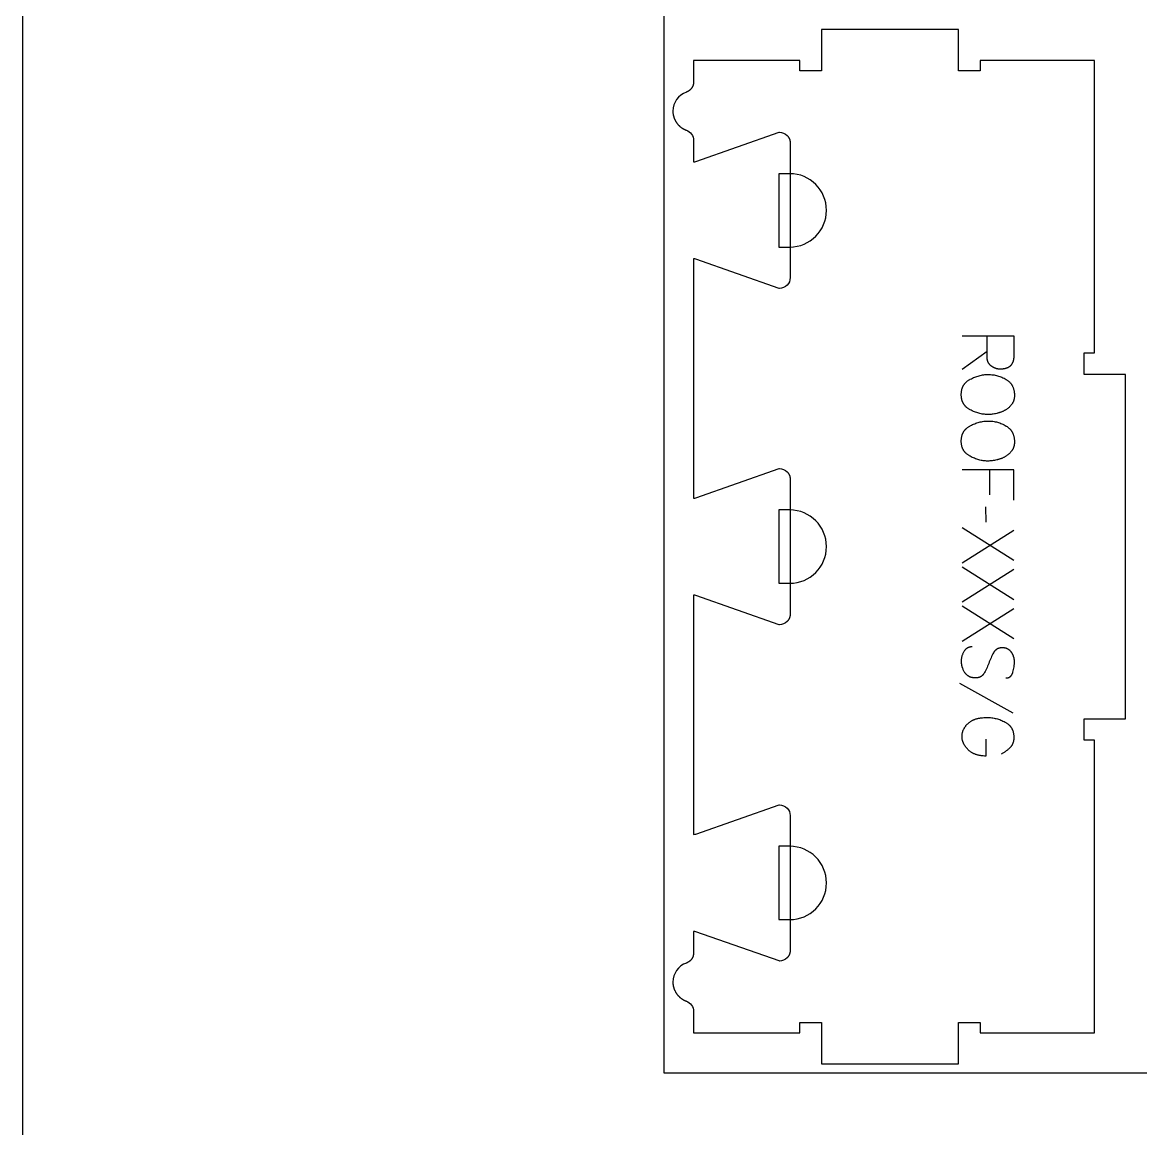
# Model space of a CAD drawing. Extents: x 0 to 4485, y 0 to 17041.
# Drawn here: x 0 to 648, y 11963 to 12604 of the extents above; entities that cross this region are included whole.
import ezdxf

# ---------------------------------------------------------------- set-up
doc = ezdxf.new("R2010")
doc.units = 0
for name, color, linetype in [('0_SHEET_SPRUCEPLY_2440X122', 1, 'CONTINUOUS'), ('1_ANYTOOL_1MMDEEP_LABELS_S', 2, 'CONTINUOUS'), ('4_ANYTOOL_CUTTHROUGH_OUTSI', 5, 'CONTINUOUS'), ('5_ANYTOOL_HALF_MILL_9MM_IN', 3, 'CONTINUOUS'), ('DONOTCUT', 7, 'CONTINUOUS')]:
    doc.layers.add(name, color=color, linetype=linetype)

msp = doc.modelspace()

# ---------------------------------------------------------------- linework, layer by layer
at = {"layer": '0_SHEET_SPRUCEPLY_2440X122'}
msp.add_lwpolyline([(371.7, 13215.62), (371.7, 11995.62), (2811.7, 11995.62), (2811.7, 13215.62)], close=True, dxfattribs=at)
at = {"layer": '1_ANYTOOL_1MMDEEP_LABELS_S', "color": 2}
for points in [[(544.55, 12422.67), (574.55, 12422.67), (574.55, 12411.31), (574.54, 12410.82), (574.52, 12410.35), (574.5, 12410.11), (574.48, 12409.89), (574.46, 12409.66), (574.43, 12409.44), (574.4, 12409.23), (574.36, 12409.01), (574.32, 12408.81), (574.27, 12408.6), (574.23, 12408.4), (574.17, 12408.21), (574.12, 12408.01), (574.06, 12407.82), (574, 12407.64), (573.93, 12407.46), (573.86, 12407.28), (573.78, 12407.11), (573.71, 12406.94), (573.62, 12406.77), (573.54, 12406.61), (573.45, 12406.45), (573.35, 12406.3), (573.26, 12406.15), (573.15, 12406), (573.05, 12405.86), (572.94, 12405.72), (572.83, 12405.59), (572.71, 12405.46), (572.59, 12405.33), (572.46, 12405.21), (572.34, 12405.09), (572.2, 12404.98), (572.07, 12404.87), (571.93, 12404.76), (571.79, 12404.66), (571.64, 12404.56), (571.49, 12404.46), (571.33, 12404.37), (571.17, 12404.28), (571.01, 12404.2), (570.84, 12404.12), (570.67, 12404.04), (570.5, 12403.97), (570.32, 12403.9), (570.14, 12403.84), (569.95, 12403.78), (569.76, 12403.72), (569.57, 12403.67), (569.37, 12403.62), (569.17, 12403.58), (568.97, 12403.53), (568.76, 12403.5), (568.55, 12403.46), (568.33, 12403.44), (568.11, 12403.41), (567.88, 12403.39), (567.66, 12403.37), (567.19, 12403.35), (566.71, 12403.34), (566.53, 12403.34), (566.36, 12403.35), (566.18, 12403.36), (566.01, 12403.37), (565.83, 12403.38), (565.66, 12403.4), (565.49, 12403.43), (565.32, 12403.45), (565.15, 12403.48), (564.99, 12403.51), (564.82, 12403.55), (564.65, 12403.59), (564.49, 12403.63), (564.32, 12403.68), (564.16, 12403.73), (564, 12403.78), (563.83, 12403.84), (563.67, 12403.9), (563.51, 12403.97), (563.36, 12404.03), (563.2, 12404.11), (563.04, 12404.18), (562.88, 12404.26), (562.73, 12404.34), (562.58, 12404.43), (562.42, 12404.51), (562.27, 12404.61), (562.12, 12404.7), (561.97, 12404.8), (561.82, 12404.9), (561.67, 12405.01), (561.52, 12405.12), (561.38, 12405.23), (561.24, 12405.35), (561.1, 12405.46), (560.97, 12405.58), (560.84, 12405.7), (560.72, 12405.83), (560.6, 12405.96), (560.48, 12406.08), (560.38, 12406.22), (560.27, 12406.35), (560.17, 12406.49), (560.07, 12406.62), (559.98, 12406.77), (559.89, 12406.91), (559.81, 12407.05), (559.73, 12407.2), (559.66, 12407.35), (559.59, 12407.51), (559.52, 12407.66), (559.46, 12407.82), (559.41, 12407.98), (559.35, 12408.14), (559.31, 12408.31), (559.26, 12408.47), (559.22, 12408.64), (559.19, 12408.81), (559.16, 12408.99), (559.14, 12409.17), (559.11, 12409.35), (559.1, 12409.53), (559.09, 12409.71), (559.01, 12411.63), (558.99, 12413.67), (558.99, 12422.63)], [(558.99, 12413.67), (544.51, 12403.21)], [(574.55, 12327.4), (574.55, 12345.05), (544.55, 12345.05)], [(560.58, 12330.57), (560.58, 12345.05)], [(558.44, 12314.75), (558.35, 12323.54)], [(574.55, 12292.43), (544.55, 12311.33)], [(544.55, 12291.18), (574.55, 12310.13)], [(574.55, 12269.71), (544.55, 12288.61)], [(544.55, 12268.47), (574.55, 12287.41)], [(574.55, 12247), (544.55, 12265.9)], [(544.55, 12245.75), (574.55, 12264.7)], [(569.96, 12224.37), (570.15, 12224.37), (570.25, 12224.38), (570.34, 12224.38), (570.43, 12224.39), (570.52, 12224.4), (570.6, 12224.41), (570.69, 12224.42), (570.78, 12224.43), (570.86, 12224.45), (570.95, 12224.47), (571.03, 12224.48), (571.11, 12224.5), (571.2, 12224.53), (571.28, 12224.55), (571.35, 12224.57), (571.43, 12224.6), (571.51, 12224.63), (571.59, 12224.66), (571.66, 12224.69), (571.74, 12224.72), (571.81, 12224.76), (571.88, 12224.79), (571.95, 12224.83), (572.02, 12224.87), (572.09, 12224.91), (572.16, 12224.95), (572.22, 12225), (572.29, 12225.04), (572.36, 12225.09), (572.42, 12225.14), (572.48, 12225.19), (572.54, 12225.24), (572.6, 12225.29), (572.66, 12225.35), (572.72, 12225.41), (572.78, 12225.46), (572.84, 12225.52), (572.89, 12225.59), (572.95, 12225.65), (573, 12225.71), (573.05, 12225.78), (573.11, 12225.85), (573.16, 12225.92), (573.21, 12225.99), (573.25, 12226.06), (573.3, 12226.14), (573.35, 12226.21), (573.39, 12226.29), (573.44, 12226.37), (573.48, 12226.45), (573.52, 12226.53), (573.6, 12226.7), (573.68, 12226.88), (573.75, 12227.06), (573.82, 12227.25), (573.89, 12227.45), (573.95, 12227.65), (574.17, 12228.46), (574.36, 12229.26), (574.52, 12230.04), (574.66, 12230.81), (574.71, 12231.19), (574.76, 12231.57), (574.8, 12231.94), (574.83, 12232.31), (574.86, 12232.68), (574.88, 12233.04), (574.89, 12233.4), (574.89, 12233.75), (574.89, 12233.95), (574.89, 12234.14), (574.88, 12234.34), (574.86, 12234.53), (574.85, 12234.72), (574.83, 12234.9), (574.81, 12235.09), (574.78, 12235.28), (574.75, 12235.46), (574.72, 12235.65), (574.68, 12235.83), (574.64, 12236.01), (574.59, 12236.19), (574.54, 12236.37), (574.49, 12236.55), (574.44, 12236.72), (574.38, 12236.9), (574.32, 12237.07), (574.25, 12237.24), (574.18, 12237.41), (574.11, 12237.58), (574.03, 12237.75), (573.95, 12237.92), (573.87, 12238.09), (573.78, 12238.25), (573.69, 12238.41), (573.6, 12238.58), (573.5, 12238.74), (573.4, 12238.9), (573.29, 12239.06), (573.18, 12239.21), (573.07, 12239.37), (572.96, 12239.52), (572.84, 12239.67), (572.72, 12239.81), (572.59, 12239.95), (572.46, 12240.08), (572.33, 12240.21), (572.2, 12240.34), (572.06, 12240.46), (571.92, 12240.57), (571.78, 12240.68), (571.63, 12240.78), (571.49, 12240.88), (571.33, 12240.98), (571.18, 12241.07), (571.02, 12241.15), (570.86, 12241.23), (570.69, 12241.31), (570.53, 12241.38), (570.36, 12241.44), (570.18, 12241.5), (570.01, 12241.56), (569.83, 12241.61), (569.65, 12241.66), (569.46, 12241.7), (569.27, 12241.74), (569.08, 12241.77), (568.88, 12241.79), (568.69, 12241.82), (568.49, 12241.83), (568.28, 12241.84), (568.07, 12241.85), (567.86, 12241.85), (567.65, 12241.85), (567.44, 12241.84), (567.23, 12241.83), (567.03, 12241.81), (566.83, 12241.79), (566.63, 12241.75), (566.44, 12241.72), (566.25, 12241.68), (566.06, 12241.63), (565.88, 12241.58), (565.7, 12241.52), (565.53, 12241.46), (565.44, 12241.42), (565.36, 12241.39), (565.27, 12241.35), (565.19, 12241.31), (565.11, 12241.27), (565.02, 12241.23), (564.94, 12241.19), (564.86, 12241.15), (564.79, 12241.1), (564.71, 12241.06), (564.63, 12241.01), (564.56, 12240.96), (564.48, 12240.91), (564.41, 12240.86), (564.33, 12240.8), (564.26, 12240.75), (564.19, 12240.69), (564.12, 12240.64), (564.05, 12240.58), (563.98, 12240.52), (563.92, 12240.46), (563.85, 12240.39), (563.78, 12240.33), (563.72, 12240.26), (563.59, 12240.13), (563.47, 12239.99), (563.35, 12239.84), (563.23, 12239.69), (563.12, 12239.53), (563.01, 12239.37), (562.91, 12239.2), (562.81, 12239.03), (562.42, 12238.31), (562.04, 12237.58), (561.67, 12236.83), (561.31, 12236.07), (560.97, 12235.29), (560.63, 12234.49), (560.31, 12233.68), (560, 12232.85), (559.69, 12232.03), (559.36, 12231.22), (559.01, 12230.44), (558.66, 12229.67), (558.28, 12228.93), (557.89, 12228.2), (557.49, 12227.5), (557.06, 12226.81), (556.96, 12226.65), (556.84, 12226.49), (556.73, 12226.33), (556.67, 12226.26), (556.6, 12226.18), (556.54, 12226.11), (556.48, 12226.04), (556.42, 12225.97), (556.35, 12225.9), (556.28, 12225.84), (556.22, 12225.77), (556.15, 12225.71), (556.08, 12225.65), (556.01, 12225.59), (555.94, 12225.53), (555.87, 12225.47), (555.8, 12225.42), (555.72, 12225.36), (555.65, 12225.31), (555.57, 12225.26), (555.5, 12225.21), (555.42, 12225.16), (555.34, 12225.11), (555.26, 12225.07), (555.18, 12225.02), (555.1, 12224.98), (555.01, 12224.94), (554.93, 12224.9), (554.85, 12224.86), (554.76, 12224.82), (554.67, 12224.79), (554.59, 12224.76), (554.5, 12224.72), (554.41, 12224.69), (554.32, 12224.66), (554.23, 12224.63), (554.13, 12224.61), (553.95, 12224.56), (553.76, 12224.52), (553.56, 12224.48), (553.36, 12224.45), (553.16, 12224.42), (552.95, 12224.4), (552.74, 12224.39), (552.52, 12224.38), (552.3, 12224.38), (552.08, 12224.39), (551.85, 12224.4), (551.62, 12224.41), (551.39, 12224.43), (551.16, 12224.46), (550.94, 12224.49), (550.72, 12224.53), (550.5, 12224.57), (550.29, 12224.61), (550.08, 12224.67), (549.88, 12224.72), (549.68, 12224.78), (549.48, 12224.85), (549.28, 12224.92), (549.09, 12225), (548.91, 12225.08), (548.72, 12225.17), (548.55, 12225.26), (548.37, 12225.35), (548.2, 12225.46), (548.03, 12225.56), (547.87, 12225.67), (547.71, 12225.79), (547.55, 12225.91), (547.4, 12226.04), (547.25, 12226.17), (547.1, 12226.31), (546.96, 12226.45), (546.82, 12226.6), (546.69, 12226.75), (546.56, 12226.91), (546.43, 12227.07), (546.31, 12227.23), (546.19, 12227.41), (546.07, 12227.58), (545.85, 12227.94), (545.64, 12228.31), (545.45, 12228.68), (545.27, 12229.05), (545.11, 12229.42), (544.96, 12229.8), (544.89, 12229.99), (544.82, 12230.18), (544.75, 12230.37), (544.69, 12230.57), (544.64, 12230.76), (544.59, 12230.96), (544.54, 12231.15), (544.49, 12231.35), (544.45, 12231.55), (544.41, 12231.74), (544.37, 12231.94), (544.34, 12232.14), (544.31, 12232.34), (544.29, 12232.55), (544.25, 12232.95), (544.22, 12233.36), (544.21, 12233.78), (544.21, 12234.19), (544.22, 12234.6), (544.25, 12235), (544.29, 12235.4), (544.34, 12235.8), (544.4, 12236.19), (544.48, 12236.57), (544.57, 12236.95), (544.67, 12237.33), (544.79, 12237.7), (544.92, 12238.07), (545.06, 12238.43), (545.21, 12238.79), (545.38, 12239.15), (545.56, 12239.49), (545.75, 12239.84), (545.85, 12240.01), (545.95, 12240.17), (546.06, 12240.33), (546.17, 12240.48), (546.28, 12240.63), (546.4, 12240.77), (546.52, 12240.91), (546.64, 12241.04), (546.76, 12241.17), (546.89, 12241.29), (547.02, 12241.4), (547.15, 12241.51), (547.22, 12241.56), (547.29, 12241.62), (547.36, 12241.67), (547.42, 12241.71), (547.5, 12241.76), (547.57, 12241.81), (547.64, 12241.85), (547.71, 12241.9), (547.78, 12241.94), (547.86, 12241.98), (547.93, 12242.02), (548.01, 12242.06), (548.08, 12242.09), (548.16, 12242.13), (548.24, 12242.16), (548.32, 12242.2), (548.4, 12242.23), (548.48, 12242.26), (548.56, 12242.29), (548.64, 12242.31), (548.8, 12242.37), (548.97, 12242.41), (549.14, 12242.45), (549.32, 12242.49), (549.49, 12242.52), (549.67, 12242.54), (549.86, 12242.56), (550.04, 12242.57), (550.23, 12242.58), (550.42, 12242.58)], [(574.08, 12204.05), (543.31, 12221.24)], [(558.35, 12188.84), (558.31, 12179.07), (557.48, 12179.1), (556.68, 12179.16), (556.28, 12179.2), (555.9, 12179.25), (555.52, 12179.3), (555.14, 12179.36), (554.78, 12179.43), (554.42, 12179.5), (554.06, 12179.58), (553.71, 12179.67), (553.37, 12179.76), (553.04, 12179.86), (552.71, 12179.97), (552.38, 12180.08), (552.07, 12180.2), (551.75, 12180.33), (551.45, 12180.46), (551.15, 12180.6), (550.86, 12180.74), (550.57, 12180.89), (550.3, 12181.05), (550.02, 12181.22), (549.76, 12181.39), (549.5, 12181.57), (549.24, 12181.75), (548.99, 12181.94), (548.75, 12182.14), (548.52, 12182.35), (548.29, 12182.56), (548.06, 12182.78), (547.85, 12183), (547.64, 12183.22), (547.44, 12183.44), (547.24, 12183.67), (547.05, 12183.9), (546.87, 12184.12), (546.69, 12184.35), (546.52, 12184.58), (546.36, 12184.81), (546.21, 12185.05), (546.06, 12185.28), (545.92, 12185.51), (545.78, 12185.75), (545.65, 12185.99), (545.53, 12186.23), (545.42, 12186.47), (545.31, 12186.71), (545.21, 12186.95), (545.12, 12187.19), (545.03, 12187.44), (544.95, 12187.68), (544.87, 12187.93), (544.81, 12188.18), (544.75, 12188.43), (544.69, 12188.68), (544.65, 12188.93), (544.61, 12189.18), (544.57, 12189.44), (544.55, 12189.69), (544.53, 12189.95), (544.51, 12190.21), (544.51, 12190.47), (544.51, 12190.73), (544.52, 12190.99), (544.53, 12191.24), (544.55, 12191.5), (544.58, 12191.75), (544.62, 12192), (544.66, 12192.25), (544.71, 12192.5), (544.77, 12192.75), (544.83, 12193), (544.9, 12193.24), (544.98, 12193.48), (545.07, 12193.73), (545.16, 12193.97), (545.26, 12194.21), (545.36, 12194.44), (545.48, 12194.68), (545.6, 12194.91), (545.73, 12195.15), (545.86, 12195.38), (546, 12195.61), (546.15, 12195.84), (546.31, 12196.07), (546.47, 12196.29), (546.64, 12196.52), (546.81, 12196.74), (547, 12196.96), (547.19, 12197.19), (547.39, 12197.4), (547.59, 12197.62), (547.8, 12197.84), (548.02, 12198.05), (548.25, 12198.27), (548.48, 12198.47), (548.72, 12198.67), (548.97, 12198.86), (549.23, 12199.04), (549.49, 12199.22), (549.76, 12199.39), (550.04, 12199.55), (550.33, 12199.71), (550.63, 12199.86), (550.93, 12200.01), (551.24, 12200.14), (551.56, 12200.27), (551.88, 12200.4), (552.21, 12200.52), (552.55, 12200.63), (552.9, 12200.73), (553.26, 12200.83), (553.62, 12200.92), (553.99, 12201), (554.37, 12201.08), (554.76, 12201.15), (555.15, 12201.21), (555.55, 12201.27), (555.96, 12201.32), (556.38, 12201.36), (557.23, 12201.43), (558.12, 12201.47), (559.04, 12201.48), (559.71, 12201.47), (560.39, 12201.44), (561.06, 12201.39), (561.73, 12201.32), (562.4, 12201.22), (563.06, 12201.11), (563.72, 12200.97), (564.38, 12200.81), (565.03, 12200.64), (565.68, 12200.44), (566.33, 12200.22), (566.97, 12199.98), (567.61, 12199.71), (568.25, 12199.43), (568.88, 12199.13), (569.51, 12198.8), (569.82, 12198.63), (570.12, 12198.46), (570.41, 12198.27), (570.69, 12198.08), (570.97, 12197.88), (571.1, 12197.78), (571.23, 12197.67), (571.35, 12197.56), (571.48, 12197.46), (571.6, 12197.35), (571.72, 12197.24), (571.83, 12197.12), (571.95, 12197.01), (572.06, 12196.89), (572.17, 12196.77), (572.28, 12196.65), (572.38, 12196.53), (572.48, 12196.41), (572.58, 12196.28), (572.68, 12196.15), (572.77, 12196.02), (572.87, 12195.89), (572.96, 12195.76), (573.04, 12195.62), (573.13, 12195.49), (573.21, 12195.35), (573.29, 12195.21), (573.37, 12195.07), (573.44, 12194.92), (573.52, 12194.78), (573.59, 12194.63), (573.65, 12194.48), (573.72, 12194.33), (573.78, 12194.18), (573.84, 12194.02), (573.9, 12193.87), (573.96, 12193.71), (574.06, 12193.39), (574.15, 12193.06), (574.24, 12192.73), (574.31, 12192.38), (574.37, 12192.03), (574.43, 12191.68), (574.47, 12191.31), (574.51, 12190.94), (574.53, 12190.56), (574.55, 12190.18), (574.55, 12189.78), (574.55, 12189.56), (574.54, 12189.34), (574.53, 12189.12), (574.51, 12188.9), (574.49, 12188.69), (574.47, 12188.48), (574.44, 12188.27), (574.41, 12188.07), (574.37, 12187.86), (574.33, 12187.66), (574.28, 12187.47), (574.23, 12187.27), (574.18, 12187.08), (574.12, 12186.89), (574.05, 12186.7), (573.98, 12186.52), (573.91, 12186.34), (573.83, 12186.16), (573.75, 12185.98), (573.66, 12185.81), (573.57, 12185.64), (573.48, 12185.47), (573.38, 12185.31), (573.27, 12185.14), (573.16, 12184.98), (573.05, 12184.82), (572.93, 12184.67), (572.81, 12184.52), (572.68, 12184.37), (572.55, 12184.22), (572.42, 12184.07), (572.28, 12183.93), (571.99, 12183.65), (571.7, 12183.38), (571.41, 12183.12), (571.11, 12182.86), (570.8, 12182.61), (570.49, 12182.36), (570.18, 12182.12), (569.86, 12181.89), (569.53, 12181.67), (569.21, 12181.45), (568.87, 12181.23), (568.53, 12181.03), (568.19, 12180.83), (567.84, 12180.64), (567.49, 12180.45), (567.14, 12180.27)]]:
    msp.add_lwpolyline(points, dxfattribs=at)
for points in [[(574.89, 12388.21), (574.89, 12387.84), (574.87, 12387.48), (574.84, 12387.12), (574.8, 12386.77), (574.78, 12386.6), (574.75, 12386.42), (574.72, 12386.26), (574.69, 12386.09), (574.65, 12385.92), (574.61, 12385.76), (574.57, 12385.6), (574.52, 12385.44), (574.48, 12385.28), (574.43, 12385.12), (574.37, 12384.97), (574.32, 12384.81), (574.26, 12384.66), (574.19, 12384.51), (574.13, 12384.36), (574.06, 12384.22), (573.99, 12384.07), (573.92, 12383.93), (573.84, 12383.79), (573.76, 12383.65), (573.68, 12383.51), (573.59, 12383.38), (573.51, 12383.24), (573.41, 12383.11), (573.23, 12382.85), (573.03, 12382.6), (572.83, 12382.35), (572.63, 12382.11), (572.41, 12381.87), (572.19, 12381.64), (571.97, 12381.42), (571.74, 12381.2), (571.5, 12380.99), (571.26, 12380.78), (571.01, 12380.58), (570.75, 12380.38), (570.49, 12380.19), (570.22, 12380.01), (569.95, 12379.83), (569.66, 12379.66), (569.38, 12379.5), (569.09, 12379.34), (568.8, 12379.18), (568.5, 12379.03), (568.2, 12378.89), (567.89, 12378.75), (567.59, 12378.62), (567.28, 12378.49), (566.96, 12378.37), (566.64, 12378.26), (566.32, 12378.15), (565.99, 12378.05), (565.66, 12377.95), (565.33, 12377.86), (564.99, 12377.77), (564.65, 12377.69), (563.97, 12377.54), (563.29, 12377.42), (562.62, 12377.31), (561.96, 12377.22), (561.31, 12377.16), (560.66, 12377.11), (560.01, 12377.08), (559.38, 12377.07), (558.74, 12377.08), (558.1, 12377.11), (557.47, 12377.17), (556.83, 12377.24), (556.19, 12377.34), (555.55, 12377.46), (554.92, 12377.6), (554.28, 12377.76), (553.64, 12377.94), (553, 12378.15), (552.37, 12378.38), (551.73, 12378.62), (551.09, 12378.89), (550.45, 12379.18), (549.82, 12379.5), (549.18, 12379.83), (548.86, 12380.01), (548.56, 12380.19), (548.27, 12380.38), (547.98, 12380.57), (547.71, 12380.77), (547.45, 12380.98), (547.19, 12381.19), (546.95, 12381.41), (546.83, 12381.53), (546.71, 12381.64), (546.6, 12381.76), (546.49, 12381.87), (546.38, 12381.99), (546.28, 12382.11), (546.17, 12382.23), (546.07, 12382.35), (545.97, 12382.48), (545.88, 12382.61), (545.78, 12382.73), (545.69, 12382.86), (545.6, 12382.99), (545.52, 12383.13), (545.43, 12383.26), (545.35, 12383.4), (545.28, 12383.53), (545.2, 12383.67), (545.13, 12383.81), (545.05, 12383.95), (544.99, 12384.1), (544.92, 12384.24), (544.86, 12384.39), (544.8, 12384.54), (544.74, 12384.68), (544.68, 12384.84), (544.63, 12384.99), (544.58, 12385.14), (544.48, 12385.46), (544.4, 12385.78), (544.32, 12386.1), (544.26, 12386.43), (544.2, 12386.77), (544.16, 12387.11), (544.12, 12387.47), (544.1, 12387.82), (544.08, 12388.18), (544.08, 12388.55), (544.08, 12388.94), (544.1, 12389.31), (544.12, 12389.68), (544.16, 12390.04), (544.21, 12390.4), (544.26, 12390.75), (544.33, 12391.09), (544.4, 12391.43), (544.49, 12391.76), (544.59, 12392.08), (544.64, 12392.24), (544.69, 12392.39), (544.75, 12392.55), (544.81, 12392.7), (544.87, 12392.86), (544.93, 12393.01), (545, 12393.15), (545.07, 12393.3), (545.14, 12393.45), (545.22, 12393.59), (545.3, 12393.73), (545.38, 12393.87), (545.46, 12394.01), (545.54, 12394.15), (545.63, 12394.29), (545.72, 12394.42), (545.81, 12394.55), (545.91, 12394.68), (546, 12394.81), (546.1, 12394.94), (546.21, 12395.06), (546.31, 12395.19), (546.42, 12395.31), (546.53, 12395.43), (546.64, 12395.55), (546.76, 12395.67), (546.88, 12395.78), (547, 12395.89), (547.12, 12396.01), (547.24, 12396.12), (547.5, 12396.33), (547.77, 12396.54), (548.05, 12396.75), (548.34, 12396.94), (548.64, 12397.13), (548.95, 12397.31), (549.26, 12397.49), (549.91, 12397.82), (550.56, 12398.14), (551.21, 12398.43), (551.86, 12398.7), (552.51, 12398.95), (553.16, 12399.17), (553.81, 12399.38), (554.46, 12399.56), (555.11, 12399.73), (555.76, 12399.87), (556.42, 12399.98), (557.07, 12400.08), (557.72, 12400.16), (558.37, 12400.21), (559.03, 12400.24), (559.68, 12400.25), (560.37, 12400.24), (561.06, 12400.21), (561.74, 12400.15), (562.42, 12400.07), (563.09, 12399.97), (563.75, 12399.85), (564.41, 12399.7), (565.06, 12399.53), (565.71, 12399.34), (566.35, 12399.12), (566.98, 12398.89), (567.61, 12398.63), (568.24, 12398.34), (568.85, 12398.04), (569.47, 12397.71), (570.07, 12397.36), (570.37, 12397.18), (570.66, 12396.99), (570.93, 12396.79), (571.2, 12396.59), (571.46, 12396.38), (571.71, 12396.16), (571.95, 12395.93), (572.18, 12395.7), (572.29, 12395.59), (572.4, 12395.47), (572.51, 12395.35), (572.61, 12395.22), (572.72, 12395.1), (572.82, 12394.97), (572.91, 12394.85), (573.01, 12394.72), (573.1, 12394.59), (573.19, 12394.46), (573.28, 12394.32), (573.37, 12394.19), (573.45, 12394.05), (573.53, 12393.91), (573.61, 12393.77), (573.69, 12393.63), (573.76, 12393.48), (573.83, 12393.34), (573.97, 12393.04), (574.1, 12392.74), (574.21, 12392.43), (574.32, 12392.12), (574.42, 12391.79), (574.51, 12391.46), (574.59, 12391.13), (574.66, 12390.79), (574.72, 12390.44), (574.78, 12390.08), (574.82, 12389.72), (574.85, 12389.35), (574.87, 12388.98), (574.89, 12388.6)], [(574.89, 12361.25), (574.89, 12360.88), (574.87, 12360.52), (574.84, 12360.16), (574.8, 12359.81), (574.78, 12359.64), (574.75, 12359.47), (574.72, 12359.3), (574.69, 12359.13), (574.65, 12358.97), (574.61, 12358.8), (574.57, 12358.64), (574.52, 12358.48), (574.48, 12358.32), (574.43, 12358.16), (574.37, 12358.01), (574.32, 12357.86), (574.26, 12357.7), (574.19, 12357.55), (574.13, 12357.41), (574.06, 12357.26), (573.99, 12357.12), (573.92, 12356.97), (573.84, 12356.83), (573.76, 12356.69), (573.68, 12356.56), (573.59, 12356.42), (573.51, 12356.29), (573.41, 12356.15), (573.23, 12355.89), (573.03, 12355.64), (572.83, 12355.39), (572.63, 12355.15), (572.41, 12354.91), (572.19, 12354.68), (571.97, 12354.46), (571.74, 12354.24), (571.5, 12354.03), (571.26, 12353.82), (571.01, 12353.62), (570.75, 12353.43), (570.49, 12353.24), (570.22, 12353.05), (569.95, 12352.88), (569.66, 12352.7), (569.38, 12352.54), (569.09, 12352.38), (568.8, 12352.22), (568.5, 12352.07), (568.2, 12351.93), (567.89, 12351.79), (567.59, 12351.66), (567.28, 12351.54), (566.96, 12351.42), (566.64, 12351.3), (566.32, 12351.19), (565.99, 12351.09), (565.66, 12350.99), (565.33, 12350.9), (564.99, 12350.81), (564.65, 12350.73), (563.97, 12350.59), (563.29, 12350.46), (562.62, 12350.35), (561.96, 12350.27), (561.31, 12350.2), (560.66, 12350.15), (560.01, 12350.12), (559.38, 12350.11), (558.74, 12350.12), (558.1, 12350.15), (557.47, 12350.21), (556.83, 12350.28), (556.19, 12350.38), (555.55, 12350.5), (554.92, 12350.64), (554.28, 12350.8), (553.64, 12350.99), (553, 12351.19), (552.37, 12351.42), (551.73, 12351.67), (551.09, 12351.94), (550.45, 12352.23), (549.82, 12352.54), (549.18, 12352.88), (548.86, 12353.05), (548.56, 12353.23), (548.27, 12353.42), (547.98, 12353.62), (547.71, 12353.82), (547.45, 12354.02), (547.19, 12354.24), (546.95, 12354.46), (546.83, 12354.57), (546.71, 12354.68), (546.6, 12354.8), (546.49, 12354.92), (546.38, 12355.03), (546.28, 12355.15), (546.17, 12355.27), (546.07, 12355.4), (545.97, 12355.52), (545.88, 12355.65), (545.78, 12355.78), (545.69, 12355.91), (545.6, 12356.04), (545.52, 12356.17), (545.43, 12356.3), (545.35, 12356.44), (545.28, 12356.58), (545.2, 12356.71), (545.13, 12356.85), (545.05, 12357), (544.99, 12357.14), (544.92, 12357.28), (544.86, 12357.43), (544.8, 12357.58), (544.74, 12357.73), (544.68, 12357.88), (544.63, 12358.03), (544.58, 12358.19), (544.48, 12358.5), (544.4, 12358.82), (544.32, 12359.14), (544.26, 12359.48), (544.2, 12359.81), (544.16, 12360.16), (544.12, 12360.51), (544.1, 12360.86), (544.08, 12361.23), (544.08, 12361.6), (544.08, 12361.98), (544.1, 12362.36), (544.12, 12362.72), (544.16, 12363.09), (544.21, 12363.44), (544.26, 12363.79), (544.33, 12364.13), (544.4, 12364.47), (544.49, 12364.8), (544.59, 12365.12), (544.64, 12365.28), (544.69, 12365.44), (544.75, 12365.59), (544.81, 12365.75), (544.87, 12365.9), (544.93, 12366.05), (545, 12366.2), (545.07, 12366.34), (545.14, 12366.49), (545.22, 12366.63), (545.3, 12366.78), (545.38, 12366.92), (545.46, 12367.06), (545.54, 12367.19), (545.63, 12367.33), (545.72, 12367.46), (545.81, 12367.59), (545.91, 12367.72), (546, 12367.85), (546.1, 12367.98), (546.21, 12368.11), (546.31, 12368.23), (546.42, 12368.35), (546.53, 12368.47), (546.64, 12368.59), (546.76, 12368.71), (546.88, 12368.82), (547, 12368.94), (547.12, 12369.05), (547.24, 12369.16), (547.5, 12369.38), (547.77, 12369.59), (548.05, 12369.79), (548.34, 12369.98), (548.64, 12370.17), (548.95, 12370.36), (549.26, 12370.53), (549.91, 12370.87), (550.56, 12371.18), (551.21, 12371.47), (551.86, 12371.74), (552.51, 12371.99), (553.16, 12372.22), (553.81, 12372.42), (554.46, 12372.61), (555.11, 12372.77), (555.76, 12372.91), (556.42, 12373.03), (557.07, 12373.12), (557.72, 12373.2), (558.37, 12373.25), (559.03, 12373.29), (559.68, 12373.3), (560.37, 12373.29), (561.06, 12373.25), (561.74, 12373.2), (562.42, 12373.12), (563.09, 12373.01), (563.75, 12372.89), (564.41, 12372.74), (565.06, 12372.57), (565.71, 12372.38), (566.35, 12372.17), (566.98, 12371.93), (567.61, 12371.67), (568.24, 12371.39), (568.85, 12371.08), (569.47, 12370.75), (570.07, 12370.4), (570.37, 12370.22), (570.66, 12370.03), (570.93, 12369.83), (571.2, 12369.63), (571.46, 12369.42), (571.71, 12369.2), (571.95, 12368.98), (572.18, 12368.75), (572.29, 12368.63), (572.4, 12368.51), (572.51, 12368.39), (572.61, 12368.27), (572.72, 12368.14), (572.82, 12368.02), (572.91, 12367.89), (573.01, 12367.76), (573.1, 12367.63), (573.19, 12367.5), (573.28, 12367.36), (573.37, 12367.23), (573.45, 12367.09), (573.53, 12366.95), (573.61, 12366.81), (573.69, 12366.67), (573.76, 12366.53), (573.83, 12366.38), (573.97, 12366.09), (574.1, 12365.78), (574.21, 12365.47), (574.32, 12365.16), (574.42, 12364.84), (574.51, 12364.51), (574.59, 12364.17), (574.66, 12363.83), (574.72, 12363.48), (574.78, 12363.13), (574.82, 12362.77), (574.85, 12362.4), (574.87, 12362.02), (574.89, 12361.64)]]:
    msp.add_lwpolyline(points, close=True, dxfattribs=at)
at = {"layer": '4_ANYTOOL_CUTTHROUGH_OUTSI', "color": 5}
msp.add_lwpolyline([(388.95, 12569.84), (388.95, 12569.61), (388.94, 12569.38), (388.92, 12569.16), (388.89, 12568.93), (388.87, 12568.81), (388.86, 12568.7), (388.84, 12568.58), (388.81, 12568.47), (388.79, 12568.36), (388.76, 12568.24), (388.73, 12568.13), (388.7, 12568.02), (388.67, 12567.91), (388.63, 12567.79), (388.59, 12567.68), (388.55, 12567.57), (388.51, 12567.45), (388.46, 12567.34), (388.41, 12567.23), (388.36, 12567.13), (388.31, 12567.02), (388.26, 12566.91), (388.2, 12566.81), (388.14, 12566.7), (388.08, 12566.6), (388.02, 12566.5), (387.96, 12566.4), (387.89, 12566.3), (387.82, 12566.2), (387.75, 12566.1), (387.68, 12566), (387.6, 12565.9), (387.52, 12565.81), (387.44, 12565.72), (387.36, 12565.63), (387.28, 12565.54), (387.19, 12565.45), (387.1, 12565.36), (387.01, 12565.28), (386.92, 12565.19), (386.83, 12565.11), (386.74, 12565.03), (386.64, 12564.96), (386.54, 12564.88), (386.44, 12564.81), (386.34, 12564.74), (386.24, 12564.67), (386.13, 12564.6), (386.03, 12564.53), (385.92, 12564.47), (385.81, 12564.41), (385.7, 12564.35), (385.59, 12564.29), (385.48, 12564.23), (385.37, 12564.18), (385.25, 12564.13), (385.14, 12564.08), (385.02, 12564.03), (384.9, 12563.99), (384.79, 12563.94, 0.317837), (376.95, 12552.87), (376.95, 12552.66), (376.96, 12552.45), (376.97, 12552.24), (376.99, 12552.03), (377, 12551.83), (377.03, 12551.62), (377.05, 12551.41), (377.08, 12551.21), (377.12, 12550.99), (377.16, 12550.77), (377.2, 12550.55), (377.25, 12550.34), (377.3, 12550.12), (377.36, 12549.91), (377.42, 12549.69), (377.49, 12549.48), (377.56, 12549.26), (377.64, 12549.04), (377.72, 12548.82), (377.8, 12548.6), (377.89, 12548.39), (377.99, 12548.18), (378.08, 12547.97), (378.19, 12547.76), (378.29, 12547.54), (378.41, 12547.33), (378.52, 12547.13), (378.64, 12546.92), (378.77, 12546.72), (378.89, 12546.51), (379.03, 12546.32), (379.16, 12546.12), (379.3, 12545.93), (379.44, 12545.74), (379.59, 12545.55), (379.74, 12545.36), (379.9, 12545.18), (380.05, 12545), (380.21, 12544.83), (380.38, 12544.65), (380.54, 12544.49), (380.71, 12544.33), (380.88, 12544.17), (381.05, 12544.01), (381.23, 12543.86), (381.41, 12543.71), (381.59, 12543.56), (381.77, 12543.42), (381.95, 12543.29), (382.13, 12543.16), (382.31, 12543.04), (382.5, 12542.91), (382.69, 12542.79), (382.88, 12542.68), (383.07, 12542.57), (383.27, 12542.46), (383.45, 12542.37), (383.64, 12542.27), (383.82, 12542.18), (384.01, 12542.1), (384.2, 12542.01), (384.4, 12541.93), (384.59, 12541.86), (384.79, 12541.79, -0.317837), (388.95, 12535.9), (388.95, 12523.5, 0.061485), (390.34, 12523.73), (438.62, 12540.63), (438.66, 12540.64), (438.7, 12540.64), (438.7, 12540.64, -0.198912), (443.12, 12538.81), (443.23, 12538.7), (443.33, 12538.59), (443.43, 12538.48), (443.53, 12538.36), (443.62, 12538.25), (443.72, 12538.12), (443.81, 12538), (443.89, 12537.87), (443.98, 12537.74), (444.06, 12537.61), (444.14, 12537.48), (444.21, 12537.34), (444.28, 12537.21), (444.35, 12537.07), (444.42, 12536.93), (444.48, 12536.78), (444.53, 12536.64), (444.59, 12536.49), (444.64, 12536.35), (444.69, 12536.2), (444.73, 12536.05), (444.77, 12535.9), (444.8, 12535.75), (444.83, 12535.6), (444.86, 12535.45), (444.89, 12535.3), (444.91, 12535.15), (444.92, 12534.99), (444.94, 12534.84), (444.95, 12534.69), (444.95, 12534.54), (444.95, 12534.39), (444.95, 12456.39, -0.414214), (438.7, 12450.14), (438.66, 12450.14), (438.62, 12450.16), (390.34, 12467.05), (390.34, 12467.05, 0.061485), (388.95, 12467.29), (388.95, 12328.6, 0.061485), (390.34, 12328.83), (438.62, 12345.73), (438.66, 12345.74), (438.7, 12345.74), (438.7, 12345.74, -0.198912), (443.12, 12343.91), (443.23, 12343.8), (443.33, 12343.69), (443.43, 12343.58), (443.53, 12343.46), (443.62, 12343.35), (443.72, 12343.22), (443.81, 12343.1), (443.89, 12342.97), (443.98, 12342.84), (444.06, 12342.71), (444.14, 12342.58), (444.21, 12342.44), (444.28, 12342.31), (444.35, 12342.17), (444.42, 12342.03), (444.48, 12341.88), (444.53, 12341.74), (444.59, 12341.59), (444.64, 12341.45), (444.69, 12341.3), (444.73, 12341.15), (444.77, 12341), (444.8, 12340.85), (444.83, 12340.7), (444.86, 12340.55), (444.89, 12340.4), (444.91, 12340.25), (444.92, 12340.09), (444.94, 12339.94), (444.95, 12339.79), (444.95, 12339.64), (444.95, 12339.49), (444.95, 12261.49), (444.95, 12261.34), (444.95, 12261.19), (444.94, 12261.04), (444.92, 12260.89), (444.91, 12260.74), (444.89, 12260.59), (444.86, 12260.43), (444.83, 12260.28), (444.8, 12260.13), (444.77, 12259.98), (444.73, 12259.83), (444.69, 12259.68), (444.64, 12259.54), (444.59, 12259.39), (444.53, 12259.24), (444.48, 12259.1), (444.42, 12258.96), (444.35, 12258.82), (444.28, 12258.68), (444.21, 12258.54), (444.14, 12258.4), (444.06, 12258.27), (443.98, 12258.14), (443.89, 12258.01), (443.81, 12257.88), (443.72, 12257.76), (443.62, 12257.64), (443.53, 12257.52), (443.43, 12257.4), (443.33, 12257.29), (443.23, 12257.18), (443.12, 12257.07, -0.198912), (438.7, 12255.24), (438.66, 12255.24), (438.62, 12255.26), (390.34, 12272.15), (390.34, 12272.15, 0.061485), (388.95, 12272.39), (388.95, 12133.7, 0.061485), (390.34, 12133.93), (438.62, 12150.83), (438.66, 12150.84), (438.7, 12150.84), (438.7, 12150.84, -0.414214), (444.95, 12144.59), (444.95, 12066.59), (444.95, 12066.44), (444.95, 12066.29), (444.94, 12066.14), (444.92, 12065.99), (444.91, 12065.84), (444.89, 12065.69), (444.86, 12065.53), (444.83, 12065.38), (444.8, 12065.23), (444.77, 12065.08), (444.73, 12064.93), (444.69, 12064.78), (444.64, 12064.64), (444.59, 12064.49), (444.53, 12064.34), (444.48, 12064.2), (444.42, 12064.06), (444.35, 12063.92), (444.28, 12063.78), (444.21, 12063.64), (444.14, 12063.5), (444.06, 12063.37), (443.98, 12063.24), (443.89, 12063.11), (443.81, 12062.98), (443.72, 12062.86), (443.62, 12062.74), (443.53, 12062.62), (443.43, 12062.5), (443.33, 12062.39), (443.23, 12062.28), (443.12, 12062.17, -0.198912), (438.7, 12060.34), (438.66, 12060.34), (438.62, 12060.36), (390.34, 12077.25), (390.34, 12077.25, 0.061485), (388.95, 12077.49), (388.95, 12065.09), (388.95, 12064.86), (388.94, 12064.63), (388.92, 12064.41), (388.89, 12064.18), (388.87, 12064.06), (388.86, 12063.95), (388.84, 12063.84), (388.81, 12063.72), (388.79, 12063.61), (388.76, 12063.49), (388.73, 12063.38), (388.7, 12063.27), (388.67, 12063.16), (388.63, 12063.04), (388.59, 12062.93), (388.55, 12062.82), (388.51, 12062.7), (388.46, 12062.59), (388.41, 12062.48), (388.36, 12062.38), (388.31, 12062.27), (388.26, 12062.16), (388.2, 12062.06), (388.15, 12061.95), (388.08, 12061.85), (388.02, 12061.75), (387.96, 12061.65), (387.89, 12061.55), (387.82, 12061.45), (387.75, 12061.35), (387.68, 12061.25), (387.6, 12061.15), (387.52, 12061.06), (387.44, 12060.97), (387.36, 12060.88), (387.28, 12060.79), (387.19, 12060.7), (387.1, 12060.61), (387.01, 12060.53), (386.92, 12060.44), (386.83, 12060.36), (386.74, 12060.28), (386.64, 12060.21), (386.54, 12060.13), (386.44, 12060.06), (386.34, 12059.99), (386.24, 12059.92), (386.13, 12059.85), (386.03, 12059.78), (385.92, 12059.72), (385.81, 12059.66), (385.7, 12059.6), (385.59, 12059.54), (385.48, 12059.48), (385.37, 12059.43), (385.25, 12059.38), (385.14, 12059.33), (385.02, 12059.28), (384.9, 12059.24), (384.79, 12059.19, 0.317837), (376.95, 12048.12), (376.95, 12047.91), (376.96, 12047.7), (376.97, 12047.49), (376.99, 12047.28), (377, 12047.08), (377.03, 12046.87), (377.05, 12046.66), (377.08, 12046.46), (377.12, 12046.24), (377.16, 12046.02), (377.2, 12045.8), (377.25, 12045.59), (377.3, 12045.37), (377.36, 12045.16), (377.42, 12044.94), (377.49, 12044.73), (377.56, 12044.51), (377.64, 12044.29), (377.72, 12044.07), (377.8, 12043.85), (377.89, 12043.64), (377.99, 12043.43), (378.08, 12043.22), (378.19, 12043.01), (378.29, 12042.79), (378.41, 12042.58), (378.52, 12042.38), (378.64, 12042.17), (378.77, 12041.97), (378.89, 12041.76), (379.03, 12041.57), (379.16, 12041.37), (379.3, 12041.18), (379.44, 12040.99), (379.59, 12040.8), (379.74, 12040.61), (379.9, 12040.43), (380.05, 12040.25), (380.21, 12040.08), (380.38, 12039.9), (380.54, 12039.74), (380.71, 12039.58), (380.88, 12039.42), (381.05, 12039.26), (381.23, 12039.11), (381.41, 12038.96), (381.59, 12038.81), (381.77, 12038.67), (381.95, 12038.54), (382.13, 12038.41), (382.31, 12038.29), (382.5, 12038.16), (382.69, 12038.04), (382.88, 12037.93), (383.07, 12037.82), (383.27, 12037.71), (383.45, 12037.62), (383.64, 12037.52), (383.82, 12037.43), (384.01, 12037.35), (384.2, 12037.26), (384.4, 12037.18), (384.59, 12037.11), (384.79, 12037.04, -0.317837), (388.95, 12031.15), (388.95, 12018.74), (450.55, 12018.74), (450.55, 12024.74), (463.05, 12024.74), (463.05, 12024.49), (463.05, 12000.74), (542.55, 12000.74), (542.55, 12024.74), (555.05, 12024.74), (555.05, 12018.74), (621.33, 12018.74), (621.33, 12188.24), (615.33, 12188.24), (615.33, 12188.49), (615.33, 12200.49), (615.33, 12200.74), (639.33, 12200.74), (639.33, 12400.24), (615.33, 12400.24), (615.33, 12400.49), (615.33, 12412.49), (615.33, 12412.74), (621.33, 12412.74), (621.33, 12582.24), (555.05, 12582.24), (555.05, 12576.24), (554.8, 12576.24), (542.55, 12576.24), (542.55, 12576.49), (542.55, 12600.24), (463.05, 12600.24), (463.05, 12576.24), (450.55, 12576.24), (450.55, 12582.24), (388.95, 12582.24), (388.95, 12569.84)], format="xyb", close=True, dxfattribs=at)
at = {"layer": '5_ANYTOOL_HALF_MILL_9MM_IN'}
for points in [[(444.7, 12474.14, 1), (444.7, 12516.64), (444.45, 12516.64), (438.45, 12516.64), (438.45, 12474.14), (444.45, 12474.14), (444.7, 12474.14)], [(444.7, 12279.24, 1), (444.7, 12321.74), (444.45, 12321.74), (438.45, 12321.74), (438.45, 12279.24), (444.45, 12279.24), (444.7, 12279.24)], [(444.7, 12084.34, 1), (444.7, 12126.84), (444.45, 12126.84), (438.45, 12126.84), (438.45, 12084.34), (444.45, 12084.34), (444.7, 12084.34)]]:
    msp.add_lwpolyline(points, format="xyb", close=True, dxfattribs=at)
at = {"layer": 'DONOTCUT'}
msp.add_lwpolyline([(0, 0), (3183.41, 0), (3183.41, 13863.55), (0, 13863.55)], close=True, dxfattribs=at)

doc.saveas('drawing.dxf')
